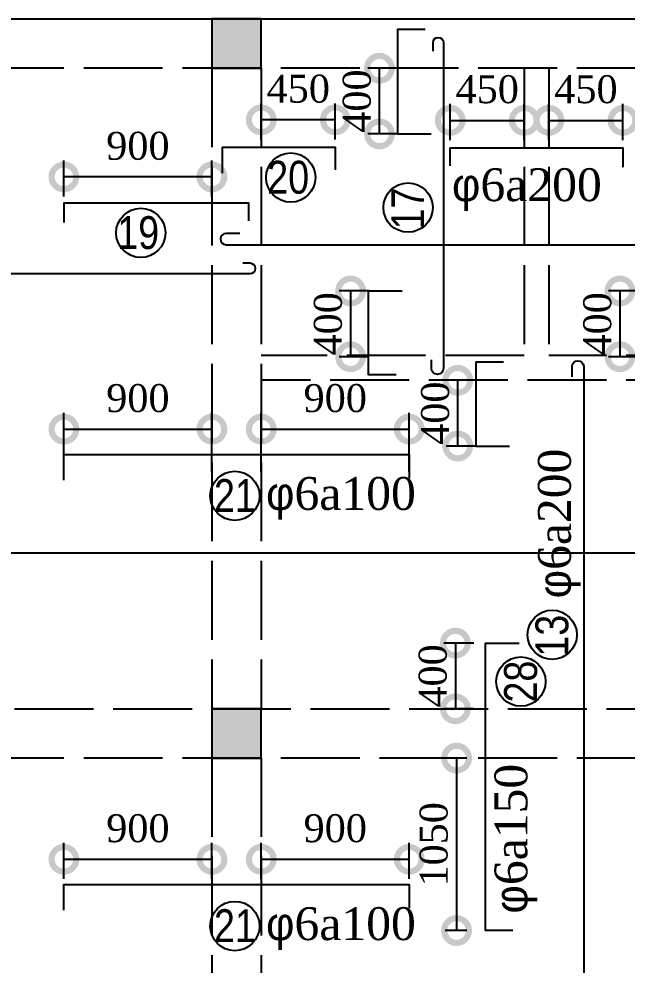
# Model space of a CAD drawing. Extents: x -105064 to -20964, y -943 to 58457.
# Drawn here: x -83870 to -80171, y 33772 to 39532 of the extents above; entities that cross this region are included whole.
import ezdxf

# ---------------------------------------------------------------- set-up
doc = ezdxf.new("R2010")
doc.units = 0
doc.header["$LTSCALE"] = 40
doc.linetypes.add('ACAD_ISO02W100', pattern=[15, 12, -3])
doc.layers.get('0').update_dxf_attribs({"linetype": 'CONTINUOUS'})
doc.layers.get('DEFPOINTS').update_dxf_attribs({"linetype": 'CONTINUOUS'})
for name, color, linetype in [('COT', 3, 'CONTINUOUS'), ('KTHUOT', 6, 'CONTINUOUS'), ('MANH', 2, 'CONTINUOUS'), ('TEXT', 7, 'CONTINUOUS'), ('THEP', 1, 'CONTINUOUS')]:
    doc.layers.add(name, color=color, linetype=linetype)
doc.styles.add('DIM-NEW', font='')
doc.styles.add('VNI-HELVE', font='')
doc.styles.add('VNI-TIMES', font='')
doc.styles.get('DIM-NEW').set_extended_font_data('VNI-Helve-Condense')
doc.styles.get('VNI-HELVE').set_extended_font_data('VNI-Helve')
doc.styles.get('VNI-TIMES').set_extended_font_data('VNI-Times')
doc.dimstyles.new('D1', dxfattribs={"dimscale": 0, "dimtxt": 300, "dimasz": 250, "dimexe": 250, "dimexo": 0, "dimgap": 160, "dimtad": 1, "dimdec": 0, "dimdsep": 46, "dimtxsty": 'VNI-HELVE', "dimblk1": 'ARCHTICK', "dimblk2": 'ARCHTICK', "dimsah": 1, "dimcen": 2.5, "dimclrd": 6, "dimclre": 6, "dimclrt": 6, "dimadec": 0, "dimazin": 0, "dimtfac": 1, "dimtdec": 0, "dimtmove": 0, "dimatfit": 3, "dimldrblk": 'ARCHTICK', "dimfxl": 1, "dimtolj": 1, "dimtzin": 0, "dimarcsym": 0})

# ---------------------------------------------------------------- blocks, each defined once
blk = doc.blocks.new('_DotSmall')
at = {"color": 0, "linetype": 'ByBlock', "const_width": 0.5}
blk.add_lwpolyline([(-0.0625, 0, 1), (0.0625, 0, 1)], format="xyb", close=True, dxfattribs=at)
blk = doc.blocks.new('*D187')
at = {"layer": 'DEFPOINTS', "color": 0, "linetype": 'Continuous', "transparency": 16777216}
for p in [(-82695.8, 34416.3), (-83596.3, 34226.7), (-82695.8, 34226.7)]:
    blk.add_point(p, dxfattribs=at)
at = {"layer": 'KTHUOT', "color": 9, "linetype": 'Continuous', "lineweight": -2, "transparency": 16777216}
for p, q in [((-83596.3, 34296.7), (-83596.3, 34516.3)), ((-82695.8, 34296.7), (-82695.8, 34516.3)), ((-83596.3, 34416.3), (-82695.8, 34416.3))]:
    blk.add_line(p, q, dxfattribs=at)
at = {"layer": 'KTHUOT', "color": 9, "linetype": 'Continuous', "lineweight": -2, "transparency": 16777216, "xscale": 300, "yscale": 300, "zscale": 300, "rotation": 180}
blk.add_blockref('_DotSmall', (-83596.3, 34416.3), dxfattribs=at)
at = {"layer": 'KTHUOT', "color": 9, "linetype": 'Continuous', "lineweight": -2, "transparency": 16777216, "xscale": 300, "yscale": 300, "zscale": 300}
blk.add_blockref('_DotSmall', (-82695.8, 34416.3), dxfattribs=at)
at = {"layer": 'KTHUOT', "color": 7, "linetype": 'Continuous', "transparency": 16777216, "insert": (-83146.1, 34604.4), "char_height": 170, "attachment_point": 5, "style": 'VNI-TIMES'}
blk.add_mtext('\\A1;900', dxfattribs=at)
blk = doc.blocks.new('_ARCHTICK')
at = {"color": 0, "linetype": 'ByBlock', "const_width": 0.15}
blk.add_lwpolyline([(-0.5, -0.5), (0.5, 0.5)], dxfattribs=at)
blk = doc.blocks.new('*D188')
at = {"layer": 'DEFPOINTS', "color": 0, "linetype": 'Continuous', "transparency": 16777216}
for p in [(-81495.4, 34416.3), (-82395.8, 34226.7), (-81495.4, 34226.7)]:
    blk.add_point(p, dxfattribs=at)
at = {"layer": 'KTHUOT', "color": 9, "linetype": 'Continuous', "lineweight": -2, "transparency": 16777216}
for p, q in [((-82395.8, 34296.7), (-82395.8, 34516.3)), ((-81495.4, 34296.7), (-81495.4, 34516.3)), ((-82395.8, 34416.3), (-81495.4, 34416.3))]:
    blk.add_line(p, q, dxfattribs=at)
at = {"layer": 'KTHUOT', "color": 9, "linetype": 'Continuous', "lineweight": -2, "transparency": 16777216, "xscale": 300, "yscale": 300, "zscale": 300, "rotation": 180}
blk.add_blockref('_DotSmall', (-82395.8, 34416.3), dxfattribs=at)
at = {"layer": 'KTHUOT', "color": 9, "linetype": 'Continuous', "lineweight": -2, "transparency": 16777216, "xscale": 300, "yscale": 300, "zscale": 300}
blk.add_blockref('_DotSmall', (-81495.4, 34416.3), dxfattribs=at)
at = {"layer": 'KTHUOT', "color": 7, "linetype": 'Continuous', "transparency": 16777216, "insert": (-81945.6, 34604.4), "char_height": 170, "attachment_point": 5, "style": 'VNI-TIMES'}
blk.add_mtext('\\A1;900', dxfattribs=at)
blk = doc.blocks.new('*D259')
at = {"layer": 'DEFPOINTS', "color": 0, "linetype": 'Continuous', "transparency": 16777216}
for p in [(-82695.8, 37035), (-83596.3, 36707.4), (-82695.8, 36707.4)]:
    blk.add_point(p, dxfattribs=at)
at = {"layer": 'KTHUOT', "color": 9, "linetype": 'Continuous', "lineweight": -2, "transparency": 16777216}
for p, q in [((-83596.3, 36777.4), (-83596.3, 37135)), ((-82695.8, 36777.4), (-82695.8, 37135)), ((-83596.3, 37035), (-82695.8, 37035))]:
    blk.add_line(p, q, dxfattribs=at)
at = {"layer": 'KTHUOT', "color": 9, "linetype": 'Continuous', "lineweight": -2, "transparency": 16777216, "xscale": 300, "yscale": 300, "zscale": 300, "rotation": 180}
blk.add_blockref('_DotSmall', (-83596.3, 37035), dxfattribs=at)
at = {"layer": 'KTHUOT', "color": 9, "linetype": 'Continuous', "lineweight": -2, "transparency": 16777216, "xscale": 300, "yscale": 300, "zscale": 300}
blk.add_blockref('_DotSmall', (-82695.8, 37035), dxfattribs=at)
at = {"layer": 'KTHUOT', "color": 7, "linetype": 'Continuous', "transparency": 16777216, "insert": (-83146.1, 37223), "char_height": 170, "attachment_point": 5, "style": 'VNI-TIMES'}
blk.add_mtext('\\A1;900', dxfattribs=at)
blk = doc.blocks.new('*D258')
at = {"layer": 'DEFPOINTS', "color": 0, "linetype": 'Continuous', "transparency": 16777216}
for p in [(-81495.4, 37035), (-82395.8, 36707.4), (-81495.4, 36707.4)]:
    blk.add_point(p, dxfattribs=at)
at = {"layer": 'KTHUOT', "color": 9, "linetype": 'Continuous', "lineweight": -2, "transparency": 16777216}
for p, q in [((-82395.8, 36777.4), (-82395.8, 37135)), ((-81495.4, 36777.4), (-81495.4, 37135)), ((-82395.8, 37035), (-81495.4, 37035))]:
    blk.add_line(p, q, dxfattribs=at)
at = {"layer": 'KTHUOT', "color": 9, "linetype": 'Continuous', "lineweight": -2, "transparency": 16777216, "xscale": 300, "yscale": 300, "zscale": 300, "rotation": 180}
blk.add_blockref('_DotSmall', (-82395.8, 37035), dxfattribs=at)
at = {"layer": 'KTHUOT', "color": 9, "linetype": 'Continuous', "lineweight": -2, "transparency": 16777216, "xscale": 300, "yscale": 300, "zscale": 300}
blk.add_blockref('_DotSmall', (-81495.4, 37035), dxfattribs=at)
at = {"layer": 'KTHUOT', "color": 7, "linetype": 'Continuous', "transparency": 16777216, "insert": (-81945.6, 37223), "char_height": 170, "attachment_point": 5, "style": 'VNI-TIMES'}
blk.add_mtext('\\A1;900', dxfattribs=at)
blk = doc.blocks.new('*D263')
at = {"layer": 'DEFPOINTS', "color": 0, "linetype": 'Continuous', "transparency": 16777216}
for p in [(-80795.8, 38914.9), (-81246.3, 38725.2), (-80795.8, 38725.2)]:
    blk.add_point(p, dxfattribs=at)
at = {"layer": 'KTHUOT', "color": 9, "linetype": 'Continuous', "lineweight": -2, "transparency": 16777216}
for p, q in [((-81246.3, 38795.2), (-81246.3, 39014.9)), ((-80795.8, 38795.2), (-80795.8, 39014.9)), ((-81246.3, 38914.9), (-80795.8, 38914.9))]:
    blk.add_line(p, q, dxfattribs=at)
at = {"layer": 'KTHUOT', "color": 9, "linetype": 'Continuous', "lineweight": -2, "transparency": 16777216, "xscale": 300, "yscale": 300, "zscale": 300, "rotation": 180}
blk.add_blockref('_DotSmall', (-81246.3, 38914.9), dxfattribs=at)
at = {"layer": 'KTHUOT', "color": 9, "linetype": 'Continuous', "lineweight": -2, "transparency": 16777216, "xscale": 300, "yscale": 300, "zscale": 300}
blk.add_blockref('_DotSmall', (-80795.8, 38914.9), dxfattribs=at)
at = {"layer": 'KTHUOT', "color": 7, "linetype": 'Continuous', "transparency": 16777216, "insert": (-81021.1, 39103.3), "char_height": 170, "attachment_point": 5, "style": 'VNI-TIMES'}
blk.add_mtext('\\A1;450', dxfattribs=at)
blk = doc.blocks.new('*D262')
at = {"layer": 'DEFPOINTS', "color": 0, "linetype": 'Continuous', "transparency": 16777216}
for p in [(-80195.4, 38914.9), (-80645.8, 38725.2), (-80195.4, 38725.2)]:
    blk.add_point(p, dxfattribs=at)
at = {"layer": 'KTHUOT', "color": 9, "linetype": 'Continuous', "lineweight": -2, "transparency": 16777216}
for p, q in [((-80645.8, 38795.2), (-80645.8, 39014.9)), ((-80195.4, 38795.2), (-80195.4, 39014.9)), ((-80645.8, 38914.9), (-80195.4, 38914.9))]:
    blk.add_line(p, q, dxfattribs=at)
at = {"layer": 'KTHUOT', "color": 9, "linetype": 'Continuous', "lineweight": -2, "transparency": 16777216, "xscale": 300, "yscale": 300, "zscale": 300, "rotation": 180}
blk.add_blockref('_DotSmall', (-80645.8, 38914.9), dxfattribs=at)
at = {"layer": 'KTHUOT', "color": 9, "linetype": 'Continuous', "lineweight": -2, "transparency": 16777216, "xscale": 300, "yscale": 300, "zscale": 300}
blk.add_blockref('_DotSmall', (-80195.4, 38914.9), dxfattribs=at)
at = {"layer": 'KTHUOT', "color": 7, "linetype": 'Continuous', "transparency": 16777216, "insert": (-80420.6, 39103.3), "char_height": 170, "attachment_point": 5, "style": 'VNI-TIMES'}
blk.add_mtext('\\A1;450', dxfattribs=at)
blk = doc.blocks.new('*D278')
at = {"layer": 'DEFPOINTS', "color": 0, "linetype": 'Continuous', "transparency": 16777216}
for p in [(-82395.8, 38918.2), (-82395.8, 38728.5), (-81945.4, 38728.5)]:
    blk.add_point(p, dxfattribs=at)
at = {"layer": 'KTHUOT', "color": 9, "linetype": 'Continuous', "lineweight": -2, "transparency": 16777216}
for p, q in [((-82395.8, 38798.5), (-82395.8, 39018.2)), ((-81945.4, 38798.5), (-81945.4, 39018.2)), ((-81945.4, 38918.2), (-82395.8, 38918.2))]:
    blk.add_line(p, q, dxfattribs=at)
at = {"layer": 'KTHUOT', "color": 9, "linetype": 'Continuous', "lineweight": -2, "transparency": 16777216, "xscale": 300, "yscale": 300, "zscale": 300, "rotation": 180}
blk.add_blockref('_DotSmall', (-82395.8, 38918.2), dxfattribs=at)
at = {"layer": 'KTHUOT', "color": 9, "linetype": 'Continuous', "lineweight": -2, "transparency": 16777216, "xscale": 300, "yscale": 300, "zscale": 300}
blk.add_blockref('_DotSmall', (-81945.4, 38918.2), dxfattribs=at)
at = {"layer": 'KTHUOT', "color": 7, "linetype": 'Continuous', "transparency": 16777216, "insert": (-82170.6, 39106.6), "char_height": 170, "attachment_point": 5, "style": 'VNI-TIMES'}
blk.add_mtext('\\A1;450', dxfattribs=at)
blk = doc.blocks.new('*D279')
at = {"layer": 'DEFPOINTS', "color": 0, "linetype": 'Continuous', "transparency": 16777216}
for p in [(-83596.3, 38570.8), (-83596.3, 38381.1), (-82695.8, 38381.1)]:
    blk.add_point(p, dxfattribs=at)
at = {"layer": 'KTHUOT', "color": 9, "linetype": 'Continuous', "lineweight": -2, "transparency": 16777216}
for p, q in [((-83596.3, 38451.1), (-83596.3, 38670.8)), ((-82695.8, 38451.1), (-82695.8, 38670.8)), ((-82695.8, 38570.8), (-83596.3, 38570.8))]:
    blk.add_line(p, q, dxfattribs=at)
at = {"layer": 'KTHUOT', "color": 9, "linetype": 'Continuous', "lineweight": -2, "transparency": 16777216, "xscale": 300, "yscale": 300, "zscale": 300, "rotation": 180}
blk.add_blockref('_DotSmall', (-83596.3, 38570.8), dxfattribs=at)
at = {"layer": 'KTHUOT', "color": 9, "linetype": 'Continuous', "lineweight": -2, "transparency": 16777216, "xscale": 300, "yscale": 300, "zscale": 300}
blk.add_blockref('_DotSmall', (-82695.8, 38570.8), dxfattribs=at)
at = {"layer": 'KTHUOT', "color": 7, "linetype": 'Continuous', "transparency": 16777216, "insert": (-83146.1, 38758.8), "char_height": 170, "attachment_point": 5, "style": 'VNI-TIMES'}
blk.add_mtext('\\A1;900', dxfattribs=at)
blk = doc.blocks.new('*D446')
at = {"layer": 'DEFPOINTS', "color": 0, "linetype": 'Continuous', "transparency": 16777216}
for p in [(-81676.7, 39232.4), (-81494.3, 39232.4), (-81494.3, 38832.4)]:
    blk.add_point(p, dxfattribs=at)
at = {"layer": 'KTHUOT', "color": 9, "linetype": 'Continuous', "lineweight": -2, "transparency": 16777216}
for p, q in [((-81564.3, 39232.4), (-81746.7, 39232.4)), ((-81676.7, 38832.4), (-81676.7, 39232.4)), ((-81564.3, 38832.4), (-81746.7, 38832.4))]:
    blk.add_line(p, q, dxfattribs=at)
at = {"layer": 'KTHUOT', "color": 9, "linetype": 'Continuous', "lineweight": -2, "transparency": 16777216, "xscale": 300, "yscale": 300, "zscale": 300}
for p, rotation in [((-81676.7, 39232.4), 90), ((-81676.7, 38832.4), 270)]:
    blk.add_blockref('_DotSmall', p, dxfattribs=dict(at, rotation=rotation))
at = {"layer": 'KTHUOT', "color": 7, "linetype": 'Continuous', "transparency": 16777216, "insert": (-81813.7, 39032.4), "char_height": 170, "attachment_point": 5, "rotation": 90, "style": 'VNI-TIMES'}
blk.add_mtext('\\A1;400', dxfattribs=at)
blk = doc.blocks.new('*D447')
at = {"layer": 'DEFPOINTS', "color": 0, "linetype": 'Continuous', "transparency": 16777216}
for p in [(-81669.9, 37876.1), (-81852.3, 37476), (-81669.9, 37476)]:
    blk.add_point(p, dxfattribs=at)
at = {"layer": 'KTHUOT', "color": 9, "linetype": 'Continuous', "lineweight": -2, "transparency": 16777216}
for p, q in [((-81739.9, 37876.1), (-81922.3, 37876.1)), ((-81852.3, 37876.1), (-81852.3, 37476)), ((-81739.9, 37476), (-81922.3, 37476))]:
    blk.add_line(p, q, dxfattribs=at)
at = {"layer": 'KTHUOT', "color": 9, "linetype": 'Continuous', "lineweight": -2, "transparency": 16777216, "xscale": 300, "yscale": 300, "zscale": 300}
for p, rotation in [((-81852.3, 37876.1), 90), ((-81852.3, 37476), 270)]:
    blk.add_blockref('_DotSmall', p, dxfattribs=dict(at, rotation=rotation))
at = {"layer": 'KTHUOT', "color": 7, "linetype": 'Continuous', "transparency": 16777216, "insert": (-81989.4, 37676.1), "char_height": 170, "attachment_point": 5, "rotation": 90, "style": 'VNI-TIMES'}
blk.add_mtext('\\A1;400', dxfattribs=at)
blk = doc.blocks.new('*D448')
at = {"layer": 'DEFPOINTS', "color": 0, "linetype": 'Continuous', "transparency": 16777216}
for p in [(-80031.4, 37876.1), (-80213.8, 37476), (-80031.4, 37476)]:
    blk.add_point(p, dxfattribs=at)
at = {"layer": 'KTHUOT', "color": 9, "linetype": 'Continuous', "lineweight": -2, "transparency": 16777216}
for p, q in [((-80101.4, 37876.1), (-80283.8, 37876.1)), ((-80213.8, 37876.1), (-80213.8, 37476)), ((-80101.4, 37476), (-80283.8, 37476))]:
    blk.add_line(p, q, dxfattribs=at)
at = {"layer": 'KTHUOT', "color": 9, "linetype": 'Continuous', "lineweight": -2, "transparency": 16777216, "xscale": 300, "yscale": 300, "zscale": 300}
for p, rotation in [((-80213.8, 37876.1), 90), ((-80213.8, 37476), 270)]:
    blk.add_blockref('_DotSmall', p, dxfattribs=dict(at, rotation=rotation))
at = {"layer": 'KTHUOT', "color": 7, "linetype": 'Continuous', "transparency": 16777216, "insert": (-80350.8, 37676.1), "char_height": 170, "attachment_point": 5, "rotation": 90, "style": 'VNI-TIMES'}
blk.add_mtext('\\A1;400', dxfattribs=at)
blk = doc.blocks.new('*D451')
at = {"layer": 'DEFPOINTS', "color": 0, "linetype": 'Continuous', "transparency": 16777216}
for p in [(-81200.2, 37332.4), (-81017.8, 37332.4), (-81017.8, 36932.4)]:
    blk.add_point(p, dxfattribs=at)
at = {"layer": 'KTHUOT', "color": 9, "linetype": 'Continuous', "lineweight": -2, "transparency": 16777216}
for p, q in [((-81087.8, 37332.4), (-81270.2, 37332.4)), ((-81200.2, 36932.4), (-81200.2, 37332.4)), ((-81087.8, 36932.4), (-81270.2, 36932.4))]:
    blk.add_line(p, q, dxfattribs=at)
at = {"layer": 'KTHUOT', "color": 9, "linetype": 'Continuous', "lineweight": -2, "transparency": 16777216, "xscale": 300, "yscale": 300, "zscale": 300}
for p, rotation in [((-81200.2, 37332.4), 90), ((-81200.2, 36932.4), 270)]:
    blk.add_blockref('_DotSmall', p, dxfattribs=dict(at, rotation=rotation))
at = {"layer": 'KTHUOT', "color": 7, "linetype": 'Continuous', "transparency": 16777216, "insert": (-81337.2, 37132.4), "char_height": 170, "attachment_point": 5, "rotation": 90, "style": 'VNI-TIMES'}
blk.add_mtext('\\A1;400', dxfattribs=at)
blk = doc.blocks.new('*D453')
at = {"layer": 'DEFPOINTS', "color": 0, "linetype": 'Continuous', "transparency": 16777216}
for p in [(-81032.4, 35732.5), (-81214.8, 35332.4), (-81032.4, 35332.4)]:
    blk.add_point(p, dxfattribs=at)
at = {"layer": 'KTHUOT', "color": 9, "linetype": 'Continuous', "lineweight": -2, "transparency": 16777216}
for p, q in [((-81102.4, 35732.5), (-81284.8, 35732.5)), ((-81214.8, 35732.5), (-81214.8, 35332.4)), ((-81102.4, 35332.4), (-81284.8, 35332.4))]:
    blk.add_line(p, q, dxfattribs=at)
at = {"layer": 'KTHUOT', "color": 9, "linetype": 'Continuous', "lineweight": -2, "transparency": 16777216, "xscale": 300, "yscale": 300, "zscale": 300}
for p, rotation in [((-81214.8, 35732.5), 90), ((-81214.8, 35332.4), 270)]:
    blk.add_blockref('_DotSmall', p, dxfattribs=dict(at, rotation=rotation))
at = {"layer": 'KTHUOT', "color": 7, "linetype": 'Continuous', "transparency": 16777216, "insert": (-81351.8, 35532.5), "char_height": 170, "attachment_point": 5, "rotation": 90, "style": 'VNI-TIMES'}
blk.add_mtext('\\A1;400', dxfattribs=at)
blk = doc.blocks.new('*D454')
at = {"layer": 'DEFPOINTS', "color": 0, "linetype": 'Continuous', "transparency": 16777216}
for p in [(-81074.8, 35032.4), (-81207.7, 33982.5), (-81074.8, 33982.5)]:
    blk.add_point(p, dxfattribs=at)
at = {"layer": 'KTHUOT', "color": 9, "linetype": 'Continuous', "lineweight": -2, "transparency": 16777216}
for p, q in [((-81144.8, 35032.4), (-81277.7, 35032.4)), ((-81207.7, 35032.4), (-81207.7, 33982.5)), ((-81144.8, 33982.5), (-81277.7, 33982.5))]:
    blk.add_line(p, q, dxfattribs=at)
at = {"layer": 'KTHUOT', "color": 9, "linetype": 'Continuous', "lineweight": -2, "transparency": 16777216, "xscale": 300, "yscale": 300, "zscale": 300}
for p, rotation in [((-81207.7, 35032.4), 90), ((-81207.7, 33982.5), 270)]:
    blk.add_blockref('_DotSmall', p, dxfattribs=dict(at, rotation=rotation))
at = {"layer": 'KTHUOT', "color": 7, "linetype": 'Continuous', "transparency": 16777216, "insert": (-81346.1, 34507.5), "char_height": 170, "attachment_point": 5, "rotation": 90, "style": 'VNI-TIMES'}
blk.add_mtext('\\A1;1050', dxfattribs=at)

msp = doc.modelspace()

# ---------------------------------------------------------------- linework, layer by layer
at = {"layer": 'COT'}
for points in [[(-82695.8, 39232.4), (-82395.8, 39232.4), (-82395.8, 39532.4), (-82695.8, 39532.4)], [(-82695.8, 35032.4), (-82395.8, 35032.4), (-82395.8, 35332.4), (-82695.8, 35332.4)]]:
    msp.add_lwpolyline(points, close=True, dxfattribs=at)
for points in [[(-82695.8, 39232.4), (-82395.8, 39232.4), (-82695.8, 39532.4), (-82395.8, 39532.4)], [(-82695.8, 35032.4), (-82395.8, 35032.4), (-82695.8, 35332.4), (-82395.8, 35332.4)]]:
    msp.add_solid(points, dxfattribs=at)
at = {"layer": 'KTHUOT', "color": 6, "linetype": 'Continuous'}
for centre in [(-82216.3, 38566.8), (-81502.8, 38383.8), (-83128.5, 38229.8), (-82556.3, 36629), (-80626, 35783.2), (-80816.7, 35498.1), (-82556.3, 34010.1)]:
    msp.add_circle(centre, 150, dxfattribs=at)
at = {"layer": 'MANH', "linetype": 'Continuous'}
for p, q in [((-86295.8, 39532.4), (-82695.8, 39532.4)), ((-82695.8, 39532.4), (-79095.8, 39532.4))]:
    msp.add_line(p, q, dxfattribs=at)
at = {"layer": 'MANH', "linetype": 'ACAD_ISO02W100'}
for p, q in [((-82395.8, 39232.4), (-85995.8, 39232.4)), ((-82695.8, 39232.4), (-82695.8, 35332.4)), ((-82395.8, 39232.4), (-82395.8, 35332.4)), ((-78795.8, 39232.4), (-82395.8, 39232.4)), ((-80795.8, 39232.4), (-80795.8, 37482.4)), ((-80645.8, 39232.4), (-80645.8, 37482.4)), ((-80795.8, 37482.4), (-82395.8, 37482.4)), ((-79095.8, 37482.4), (-80645.8, 37482.4)), ((-79095.8, 37332.4), (-82395.8, 37332.4)), ((-86295.8, 35332.4), (-82695.8, 35332.4)), ((-82695.8, 35332.4), (-79095.8, 35332.4)), ((-82395.8, 35032.4), (-85995.8, 35032.4)), ((-82695.8, 35032.4), (-82695.8, 31132.4)), ((-82395.8, 35032.4), (-82395.8, 31132.4)), ((-78795.8, 35032.4), (-82395.8, 35032.4))]:
    msp.add_line(p, q, dxfattribs=at)
at = {"layer": 'THEP'}
for points in [[(-81399.2, 39468), (-81567, 39468), (-81567, 38832.4), (-81362.1, 38832.4)], [(-82631.4, 38592.7), (-82631.4, 38750.9), (-81946.4, 38750.9), (-81946.4, 38613.8)], [(-81246.7, 38638.8), (-81246.7, 38747.6), (-80195.4, 38747.6), (-80195.4, 38629.1)], [(-82472.2, 38302.4), (-82472.2, 38411.2), (-83596.3, 38411.2), (-83596.3, 38292.7)], [(-81574.8, 37365), (-81742.7, 37365), (-81742.7, 37876.1), (-81537.8, 37876.1)], [(-80922.7, 37443.5), (-81090.5, 37443.5), (-81090.5, 36932.4), (-80885.6, 36932.4)], [(-83596.5, 36724.7), (-83596.5, 36881.6), (-81496.1, 36881.6), (-81496.1, 36736.8)], [(-80864.5, 33982.5), (-81032.4, 33982.5), (-81032.4, 35732.5), (-80827.5, 35732.5)], [(-83596.5, 34105.8), (-83596.5, 34262.7), (-81496.1, 34262.7), (-81496.1, 34117.9)]]:
    msp.add_lwpolyline(points, dxfattribs=at)
for points in [[(-81350.6, 39336), (-81350.6, 39388.6, -1), (-81287.4, 39388.6), (-81287.4, 37405.3, -1), (-81361.2, 37405.3), (-81361.2, 37457.9)], [(-82526.7, 38227), (-82609.5, 38227, 1), (-82609.5, 38158), (-75264.2, 38158, 1), (-75264.2, 38213.2), (-75319.4, 38213.2)], [(-87795.4, 38026.7), (-87840.2, 38026.7, 1), (-87840.2, 37981.9), (-82462.4, 37981.9, 1), (-82462.4, 38044.8), (-82507.3, 38044.8)], [(-80505.4, 37353), (-80505.4, 37416.2, -1), (-80434.4, 37416.2), (-80434.4, 30911), (-80434.4, 30911, -1), (-80515.7, 30911), (-80515.7, 30954.1)], [(-71788.2, 36370.7), (-71703, 36370.7, -1), (-71703, 36280.4), (-71703, 36280.4), (-99390.5, 36280.4, -1), (-99390.5, 36365.2), (-99326.4, 36365.2)]]:
    msp.add_lwpolyline(points, format="xyb", dxfattribs=at)

# ---------------------------------------------------------------- texts
at = {"layer": 'TEXT', "style": 'DIM-NEW'}
for s, p in [('20', (-82359.5, 38468.7)), ('19', (-83271.6, 38131.7)), ('21', (-82683.5, 36530.9)), ('21', (-82683.5, 33912.1))]:
    msp.add_text(s, height=200, dxfattribs=at).set_placement(p)
for s, p in [('17', (-81404.8, 38250.8)), ('13', (-80527.9, 35650.2)), ('28', (-80718.6, 35370.8))]:
    msp.add_text(s, height=200, rotation=90, dxfattribs=at).set_placement(p)
at = {"layer": 'TEXT', "char_height": 200, "width": 982.857, "attachment_point": 1, "style": 'VNI-TIMES'}
for s, insert in [('{\\fSymbol|b0|i0|c2|p16;f}6a200', (-81235.9, 38623)), ('{\\fSymbol|b0|i0|c2|p16;f}6a100', (-82367, 36743.4)), ('{\\fSymbol|b0|i0|c2|p16;f}6a100', (-82367, 34124.5))]:
    msp.add_mtext(s, dxfattribs=dict(at, insert=insert))
at = {"layer": 'TEXT', "char_height": 200, "width": 982.857, "attachment_point": 1, "rotation": 90, "style": 'VNI-TIMES'}
for s, insert in [('{\\fSymbol|b0|i0|c2|p16;f}6a200', (-80712.4, 36004.7)), ('{\\fSymbol|b0|i0|c2|p16;f}6a150', (-80977.1, 34085.8))]:
    msp.add_mtext(s, dxfattribs=dict(at, insert=insert))

# ---------------------------------------------------------------- dimensions: what is measured, and where the dimension line sits
at = {"layer": 'KTHUOT', "color": 6, "linetype": 'Continuous'}
for base, p1, p2, angle, override, picture, middle in [((-81676.7, 39232.4), (-81494.3, 38832.4), (-81494.3, 39232.4), 270, {"dimscale": 1, "dimtxt": 170, "dimasz": 300, "dimexe": 70, "dimexo": 70, "dimgap": 50, "dimtxsty": 'VNI-TIMES', "dimblk1": 'DotSmall', "dimblk2": 'DotSmall', "dimclrd": 9, "dimclre": 9, "dimclrt": 7}, '*D446', (-81676.7, 39032.4)), ((-82395.8, 38918.2), (-81945.4, 38728.5), (-82395.8, 38728.5), 180, {"dimscale": 1, "dimtxt": 170, "dimasz": 300, "dimexe": 100, "dimexo": 70, "dimgap": 100, "dimtxsty": 'VNI-TIMES', "dimblk1": 'DotSmall', "dimblk2": 'DotSmall', "dimclrd": 9, "dimclre": 9, "dimclrt": 7}, '*D278', (-82170.6, 38918.2)), ((-81852.3, 37476), (-81669.9, 37876.1), (-81669.9, 37476), 90, {"dimscale": 1, "dimtxt": 170, "dimasz": 300, "dimexe": 70, "dimexo": 70, "dimgap": 50, "dimtxsty": 'VNI-TIMES', "dimblk1": 'DotSmall', "dimblk2": 'DotSmall', "dimclrd": 9, "dimclre": 9, "dimclrt": 7}, '*D447', (-81852.3, 37676.1)), ((-80213.8, 37476), (-80031.4, 37876.1), (-80031.4, 37476), 90, {"dimscale": 1, "dimtxt": 170, "dimasz": 300, "dimexe": 70, "dimexo": 70, "dimgap": 50, "dimtxsty": 'VNI-TIMES', "dimblk1": 'DotSmall', "dimblk2": 'DotSmall', "dimclrd": 9, "dimclre": 9, "dimclrt": 7}, '*D448', (-80213.8, 37676.1)), ((-81200.2, 37332.4), (-81017.8, 36932.4), (-81017.8, 37332.4), 270, {"dimscale": 1, "dimtxt": 170, "dimasz": 300, "dimexe": 70, "dimexo": 70, "dimgap": 50, "dimtxsty": 'VNI-TIMES', "dimblk1": 'DotSmall', "dimblk2": 'DotSmall', "dimclrd": 9, "dimclre": 9, "dimclrt": 7}, '*D451', (-81200.2, 37132.4)), ((-81214.8, 35332.4), (-81032.4, 35732.5), (-81032.4, 35332.4), 90, {"dimscale": 1, "dimtxt": 170, "dimasz": 300, "dimexe": 70, "dimexo": 70, "dimgap": 50, "dimtxsty": 'VNI-TIMES', "dimblk1": 'DotSmall', "dimblk2": 'DotSmall', "dimclrd": 9, "dimclre": 9, "dimclrt": 7}, '*D453', (-81214.8, 35532.5))]:
    dim = msp.add_linear_dim(base=base, p1=p1, p2=p2, angle=angle, dimstyle='D1', override=override, dxfattribs=at)
    dim.commit()
    dim.dimension.update_dxf_attribs({"geometry": picture, "text_midpoint": middle, "dimtype": 160})
for base, p1, p2, picture, middle in [((-80795.8347, 38914.8823), (-81246.2719, 38725.2416), (-80795.8347, 38725.2416), '*D263', (-81021.0533, 38914.8823)), ((-80195.4, 38914.9), (-80645.8, 38725.2), (-80195.4, 38725.2), '*D262', (-80420.6, 38914.9)), ((-82695.8347, 37035.0189), (-83596.2719, 36707.3515), (-82695.8347, 36707.3515), '*D259', (-83146.0533, 37035.0189)), ((-81495.4, 37035), (-82395.8, 36707.4), (-81495.4, 36707.4), '*D258', (-81945.6, 37035))]:
    dim = msp.add_linear_dim(base=base, p1=p1, p2=p2, dimstyle='D1', override={"dimscale": 1, "dimtxt": 170, "dimasz": 300, "dimexe": 100, "dimexo": 70, "dimgap": 100, "dimtxsty": 'VNI-TIMES', "dimblk1": 'DotSmall', "dimblk2": 'DotSmall', "dimclrd": 9, "dimclre": 9, "dimclrt": 7}, dxfattribs=at)
    dim.commit()
    dim.dimension.update_dxf_attribs({"geometry": picture, "text_midpoint": middle, "dimtype": 160})
for base, p1, p2, angle, override, picture, middle in [((-83596.2719, 38570.7519), (-82695.8347, 38381.1112), (-83596.2719, 38381.1112), 180, {"dimscale": 1, "dimtxt": 170, "dimasz": 300, "dimexe": 100, "dimexo": 70, "dimgap": 100, "dimtxsty": 'VNI-TIMES', "dimblk1": 'DotSmall', "dimblk2": 'DotSmall', "dimclrd": 9, "dimclre": 9, "dimclrt": 7}, '*D279', (-83146.0533, 38758.7786)), ((-81207.7, 33982.5), (-81074.8, 35032.4), (-81074.8, 33982.5), 90, {"dimscale": 1, "dimtxt": 170, "dimasz": 300, "dimexe": 70, "dimexo": 70, "dimgap": 50, "dimtxsty": 'VNI-TIMES', "dimblk1": 'DotSmall', "dimblk2": 'DotSmall', "dimclrd": 9, "dimclre": 9, "dimclrt": 7}, '*D454', (-81346.1, 34507.5))]:
    dim = msp.add_linear_dim(base=base, p1=p1, p2=p2, angle=angle, dimstyle='D1', override=override, dxfattribs=at)
    dim.commit()
    dim.dimension.update_dxf_attribs({"geometry": picture, "text_midpoint": middle})
for base, p1, p2, picture, middle in [((-82695.8347, 34416.3477), (-83596.2719, 34226.7071), (-82695.8347, 34226.7071), '*D187', (-83146.0533, 34604.3744)), ((-81495.4, 34416.3), (-82395.8, 34226.7), (-81495.4, 34226.7), '*D188', (-81945.6, 34604.4))]:
    dim = msp.add_linear_dim(base=base, p1=p1, p2=p2, dimstyle='D1', override={"dimscale": 1, "dimtxt": 170, "dimasz": 300, "dimexe": 100, "dimexo": 70, "dimgap": 100, "dimtxsty": 'VNI-TIMES', "dimblk1": 'DotSmall', "dimblk2": 'DotSmall', "dimclrd": 9, "dimclre": 9, "dimclrt": 7}, dxfattribs=at)
    dim.commit()
    dim.dimension.update_dxf_attribs({"geometry": picture, "text_midpoint": middle})

doc.saveas('drawing.dxf')
